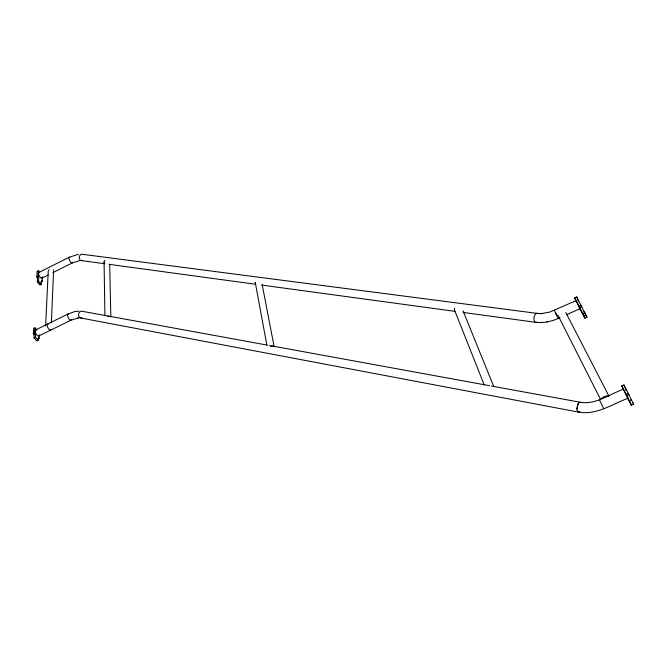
<?xml version="1.0" encoding="UTF-8"?>
<svg xmlns="http://www.w3.org/2000/svg" width="667" height="667" viewBox="0 0 667 667"><rect width="100%" height="100%" fill="white"/><g stroke="black" fill="none" stroke-linecap="round" stroke-linejoin="round"><path stroke-width="1" d="M38.052 340.312L35.401 337.127L35.401 333.917L34.692 333.066L35.001 327.805L33.667 328.464L33.35 333.725L34.059 334.576L34.05 337.785L36.71 340.97L38.052 340.312L38.394 337.51L39.095 338.361L37.752 339.011M40.912 282.158L42.171 281.524L41.512 280.699L41.146 284.45L39.878 285.084L37.369 281.949L37.452 277.822L36.785 276.988L37.127 271.336L38.386 270.702L39.553 272.178M41.146 284.45L38.636 281.316L38.711 277.189L38.052 276.355L38.386 270.702M51.392 322.845L53.543 271.477M45.606 325.921L48.216 271.411M39.095 338.361L39.286 334.842M42.171 281.524L42.43 276.805M80.44 317.942L578.389 412.073L579.706 411.839L578.389 412.073L577.364 410.989L576.897 408.888L577.989 403.994A5.011 2.468 -79.9 0 1 580.573 402.309C596.056 404.852 609.471 394.047 623.353 389.328L627.805 398.316C612.289 404.135 596.748 415.124 579.315 412.164M576.897 408.888L577.989 403.994M575.971 300.675L549.666 312.098L540.895 313.682L541.846 313.598L537.502 313.432L82.675 254.335A3.218 2.585 -83.3 0 0 79.273 257.42A3.218 2.585 -83.3 0 0 82.391 260.539M566.642 314.682L579.848 308.746L576.005 300.509M36.785 276.988L38.052 276.355M37.452 277.822L38.711 277.189M41.804 278.189L48.224 274.971M52.818 272.678L72.086 263.015L79.957 260.505M37.369 281.949L38.636 281.316M38.628 283.517L39.895 282.883M35.468 330.015L67.726 314.149L74.587 311.631L78.914 311.13M33.35 333.725L34.692 333.066M34.059 334.576L35.401 333.917M34.05 337.785L35.401 337.127M576.271 301.526L574.679 297.857L576.688 296.948L586.993 317.3L584.959 318.209L579.223 307.754L579.848 308.746M574.679 297.857L579.214 306.336L581.24 305.428M579.214 306.336L579.731 307.529L581.757 306.612M560.038 317.659C552.668 321.186 544.439 323.153 536.251 322.319M579.731 307.529L583.025 313.748L585.067 312.831M584.959 318.209L583.992 315.975L586.026 315.066M623.387 389.703L621.769 385.926L623.987 384.967L633.65 404.227L631.407 405.186L627.238 397.682M621.769 385.926L626.255 394.305L628.489 393.338M626.255 394.305L626.772 395.531L629.014 394.564M626.772 395.531L629.465 400.625L631.716 399.658M78.448 254.302L69.126 257.287L38.836 272.503A3.21 1.084 62.2 0 0 39.762 276.538A3.21 1.084 62.2 0 0 42.088 277.572M541.321 322.536L542.263 322.444M546.84 321.936L547.465 321.869M78.014 317.8L79.265 317.734L70.885 320.218L38.628 336.043A3.402 1.234 63 0 1 35.626 332.883A3.402 1.234 63 0 1 36.21 330.098M81.057 260.539L104.802 263.765M108.938 264.324L255.578 284.25M261.772 285.092L454.877 311.331M463.14 312.448L535.426 322.269M267.4 345.131L82.166 311.297A3.435 2.735 -79 0 0 78.539 314.724A3.435 2.735 -79 0 0 81.866 317.884M269.451 345.498L489.486 385.684M491.529 386.051L580.573 402.309M599.4 399.708L603.752 408.688M577.364 410.989L578.389 412.073M35.001 327.805L36.877 330.073M632.666 402.418L633.65 404.227M583.917 311.622L586.993 317.3M554.302 310.313L558.146 318.376M565.799 312.548L608.938 396.065M557.82 315.007L600.684 399.633M555.694 313.073L556.728 315.233M576.688 296.948L578.673 301.542M583.025 313.748L583.992 315.975M623.987 384.967L626.405 390.637M629.465 400.625L631.407 405.186M463.023 310.772L493.713 386.435M484.242 384.992L454.544 310.13A2.801 2.126 -20.8 0 1 454.727 308.212M262.123 284.317L274.179 346.923M266.858 345.114L255.253 282.424A2.393 1.934 -10.6 0 0 255.511 283.242M109.671 264.199L110.839 316.85M104.069 262.089L104.911 315.841M536.685 322.186A4.577 2.41 -81.8 0 1 533.984 317.992A4.577 2.41 -81.8 0 1 537.444 313.432M53.268 269.743A2.068 1.676 3.5 0 1 53.585 270.452M48.307 270.677A4.277 3.46 3.5 0 1 49.15 269.818M71.152 319.501A3.418 1.142 63.1 0 1 69.576 319.61A3.418 1.142 63.1 0 1 67.542 315.708A3.418 1.142 63.1 0 1 68.418 314.249M109.847 316.558A2.259 1.793 -1 0 0 108.904 316.291A4.677 3.694 -1.1 0 0 107.437 316.55M104.369 262.823A2.118 1.734 0.1 0 1 104.185 261.322A4.386 3.593 0 0 1 105.078 260.438M50.834 329.465A3.41 1.201 63 0 1 49.2 329.615A3.41 1.201 63 0 1 47.165 325.729A3.41 1.201 63 0 1 48.107 324.245M72.336 262.414A3.227 1 62.5 0 1 70.86 262.331A3.227 1 62.5 0 1 68.959 258.646A3.227 1 62.5 0 1 69.777 257.462M273.378 346.456A2.568 1.993 -10.7 0 0 272.353 346.156A5.319 4.11 -10.7 0 0 270.677 346.448M608.713 396.215A3.302 2.251 -23 0 0 607.554 395.856A6.82 4.652 -22.9 0 0 601.576 398.449"/></g></svg>
